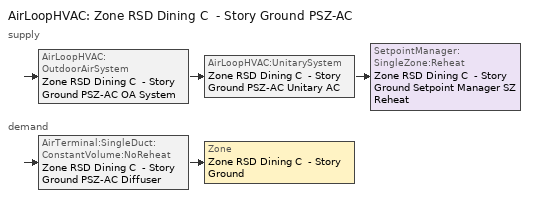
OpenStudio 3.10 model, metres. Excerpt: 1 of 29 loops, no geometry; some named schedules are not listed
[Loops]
AirLoopHVAC 'Zone RSD Dining C  - Story Ground PSZ-AC'
 supply: AirLoopHVAC:OutdoorAirSystem 'Zone RSD Dining C  - Story Ground PSZ-AC OA System' > AirLoopHVAC:UnitarySystem 'Zone RSD Dining C  - Story Ground PSZ-AC Unitary AC' > SetpointManager:SingleZone:Reheat 'Zone RSD Dining C  - Story Ground Setpoint Manager SZ Reheat'
 demand: AirTerminal:SingleDuct:ConstantVolume:NoReheat 'Zone RSD Dining C  - Story Ground PSZ-AC Diffuser' > Zone 'Zone RSD Dining C  - Story Ground'
[Sizing:Zone]
Zone RSD Dining C  - Story Ground: Zone Cooling Design Supply Air Temperature Input Method=SupplyAirTemperature; Zone Cooling Design Supply Air Temperature {C}=12.7778; Zone Cooling Design Supply Air Temperature Difference {deltaC}=11.11; Zone Heating Design Supply Air Temperature Input Method=SupplyAirTemperature; Zone Heating Design Supply Air Temperature {C}=50; Zone Heating Design Supply Air Temperature Difference {deltaC}=11.11; Zone Cooling Design Supply Air Humidity Ratio {kg-H2O/kg-air}=0.0085; Zone Heating Design Supply Air Humidity Ratio {kg-H2O/kg-air}=0.008; Cooling Design Air Flow Method=DesignDay; Heating Design Air Flow Method=DesignDay; Account for Dedicated Outdoor Air System=No; Dedicated Outdoor Air System Control Strategy=NeutralSupplyAir; Dedicated Outdoor Air Low Setpoint Temperature for Design {C}=autosize; Dedicated Outdoor Air High Setpoint Temperature for Design {C}=autosize; Zone Load Sizing Method=Sensible Load Only No Latent Load; Zone Latent Cooling Design Supply Air Humidity Ratio Input Method=HumidityRatioDifference; Zone Cooling Design Supply Air Humidity Ratio Difference {kgWater/kgDryAir}=0.005; Zone Latent Heating Design Supply Air Humidity Ratio Input Method=HumidityRatioDifference; Zone Humidification Design Supply Air Humidity Ratio Difference {kgWater/kgDryAir}=0.005; Sizing Option=Coincident
[Zone equipment]
Zone RSD Dining C  - Story Ground: Zone RSD Dining C  - Story Ground PSZ-AC Diffuser
[AirLoopHVAC]
Zone RSD Dining C  - Story Ground PSZ-AC: Availability Schedule=Always On Discrete; Design Supply Air Flow Rate {m3/s}=0.178302; Design Return Air Flow Fraction of Supply Air Flow=1
[Sizing:System]
Zone RSD Dining C  - Story Ground PSZ-AC: Type of Load to Size On=Sensible; Design Outdoor Air Flow Rate {m3/s}=0.178302; Central Heating Maximum System Air Flow Ratio=1; Preheat Design Temperature {C}=7.22222; Preheat Design Humidity Ratio {kg-H2O/kg-Air}=0.008; Precool Design Temperature {C}=12.7778; Precool Design Humidity Ratio {kg-H2O/kg-Air}=0.008; Central Cooling Design Supply Air Temperature {C}=12.7778; Central Heating Design Supply Air Temperature {C}=50; Sizing Option=Coincident; 100% Outdoor Air in Cooling=No; 100% Outdoor Air in Heating=No; Central Cooling Design Supply Air Humidity Ratio {kg-H2O/kg-Air}=0.0085; Central Heating Design Supply Air Humidity Ratio {kg-H2O/kg-Air}=0.008; Cooling Design Air Flow Method=DesignDay; Heating Design Air Flow Method=DesignDay; System Outdoor Air Method=ZoneSum; Zone Maximum Outdoor Air Fraction=1; Cooling Supply Air Flow Rate Per Floor Area {m3/s-m2}=0.00996765; Cooling Fraction of Autosized Cooling Supply Air Flow Rate=1; Cooling Supply Air Flow Rate Per Unit Cooling Capacity {m3/s-W}=3.94755e-05; Heating Supply Air Flow Rate Per Floor Area {m3/s-m2}=0.00996765; Heating Fraction of Autosized Heating Supply Air Flow Rate=1; Heating Fraction of Autosized Cooling Supply Air Flow Rate=1; Heating Supply Air Flow Rate Per Unit Heating Capacity {m3/s-W}=3.15882e-05; Cooling Design Capacity Method=CoolingDesignCapacity; Cooling Design Capacity {W}=2864.1; Cooling Design Capacity Per Floor Area {W/m2}=234.7; Fraction of Autosized Cooling Design Capacity=1; Heating Design Capacity Method=HeatingDesignCapacity; Heating Design Capacity {W}=3355.96; Heating Design Capacity Per Floor Area {W/m2}=157; Fraction of Autosized Heating Design Capacity=1; Central Cooling Capacity Control Method=OnOff; Occupant Diversity=1
[SetpointManager:SingleZone:Reheat]
Zone RSD Dining C  - Story Ground Setpoint Manager SZ Reheat: Minimum Supply Air Temperature {C}=12.7778; Maximum Supply Air Temperature {C}=50; Control Zone=Zone RSD Dining C  - Story Ground; Setpoint Node or NodeList=Zone RSD Dining C  - Story Ground PSZ-AC Supply Outlet Node
[Coil:Heating:Gas]
Zone RSD Dining C  - Story Ground PSZ-AC Gas Htg Coil: Availability Schedule=Always On Discrete; Gas Burner Efficiency=0.8; Nominal Capacity {W}=7789.25; On Cycle Parasitic Electric Load {W}=0; Off Cycle Parasitic Gas Load {W}=0
[Coil:Heating:Electric]
Zone RSD Dining C  - Story Ground PSZ-AC No Heat: Availability Schedule=Always Off Discrete; Efficiency=1; Nominal Capacity {W}=0
[Coil:Cooling:DX:SingleSpeed]
Zone RSD Dining C  - Story Ground PSZ-AC 1spd DX AC Clg Coil 12kBtu/hr 9.7SEER 10kBtu/hr 13.0SEER: Availability Schedule=Always On Discrete; Rated Total Cooling Capacity {W}=3351.17; Rated Sensible Heat Ratio=0.800811; Rated COP {W/W}=3.91157; Rated Air Flow Rate {m3/s}=0.178302; Rated Evaporator Fan Power Per Volume Flow Rate 2017 {W/(m3/s)}=773.3; Rated Evaporator Fan Power Per Volume Flow Rate 2023 {W/(m3/s)}=934.4; Total Cooling Capacity Function of Temperature Curve=SpltAC1Sp_ClCap_fT; Total Cooling Capacity Function of Flow Fraction Curve=DXCOOL-NECB2011-REF-CAPFFLOW; Energy Input Ratio Function of Temperature Curve=SpltAC1Sp_EIR_fT; Energy Input Ratio Function of Flow Fraction Curve=DXCOOL-NECB2011-REF-COOLEIRFFLOW; Part Load Fraction Correlation Curve=DXCOOL-NECB2011-REF-COOLPLFFPLR; Minimum Outdoor Dry-Bulb Temperature for Compressor Operation {C}=-25; Nominal Time for Condensate Removal to Begin {s}=0; Ratio of Initial Moisture Evaporation Rate and Steady State Latent Capacity=0; Maximum Cycling Rate {cycles/hr}=0; Latent Capacity Time Constant {s}=0; Condenser Type=AirCooled; Evaporative Condenser Effectiveness=0.9; Evaporative Condenser Air Flow Rate {m3/s}=autosize; Evaporative Condenser Pump Rated Power Consumption {W}=autosize; Crankcase Heater Capacity {W}=0; Maximum Outdoor Dry-Bulb Temperature for Crankcase Heater Operation {C}=10; Basin Heater Capacity {W/K}=0; Basin Heater Setpoint Temperature {C}=2
[Fan:OnOff]
Zone RSD Dining C  - Story Ground PSZ-AC Fan: Availability Schedule=Always On Discrete; Fan Total Efficiency=0.546; Pressure Rise {Pa}=622.722; Maximum Flow Rate {m3/s}=0.178302; Motor Efficiency=0.84; Motor In Airstream Fraction=1; Fan Power Ratio Function of Speed Ratio Curve=Fan On Off Power Curve 2; Fan Efficiency Ratio Function of Speed Ratio Curve=Fan On Off Efficiency Curve 2
[AirLoopHVAC:UnitarySystem]
Zone RSD Dining C  - Story Ground PSZ-AC Unitary AC: Control Type=Load; Controlling Zone or Thermostat Location=Zone RSD Dining C  - Story Ground; Dehumidification Control Type=None; Availability Schedule=Outage Availability Schedule; Supply Fan=Zone RSD Dining C  - Story Ground PSZ-AC Fan; Fan Placement=DrawThrough; Supply Air Fan Operating Mode Schedule=Always On Discrete; Heating Coil=Zone RSD Dining C  - Story Ground PSZ-AC Gas Htg Coil; DX Heating Coil Sizing Ratio=1; Cooling Coil=Zone RSD Dining C  - Story Ground PSZ-AC 1spd DX AC Clg Coil 12kBtu/hr 9.7SEER 10kBtu/hr 13.0SEER; Use DOAS DX Cooling Coil=No; DOAS DX Cooling Coil Leaving Minimum Air Temperature {C}=2; Latent Load Control=SensibleOnlyLoadControl; Supplemental Heating Coil=Zone RSD Dining C  - Story Ground PSZ-AC No Heat; Supply Air Flow Rate Method During Cooling Operation=SupplyAirFlowRate; Supply Air Flow Rate During Cooling Operation {m3/s}=0.178302; Supply Air Flow Rate Method During Heating Operation=SupplyAirFlowRate; Supply Air Flow Rate During Heating Operation {m3/s}=0.178302; Supply Air Flow Rate Method When No Cooling or Heating is Required=None; No Load Supply Air Flow Rate Control Set To Low Speed=Yes; Maximum Supply Air Temperature {C}=50; Maximum Outdoor Dry-Bulb Temperature for Supplemental Heater Operation {C}=21; Ancilliary On-Cycle Electric Power {W}=0; Ancilliary Off-Cycle Electric Power {W}=0
[Controller:OutdoorAir]
Zone RSD Dining C  - Story Ground PSZ-AC OA System Controller: Minimum Outdoor Air Flow Rate {m3/s}=0.0558445; Maximum Outdoor Air Flow Rate {m3/s}=0.178302; Economizer Control Type=NoEconomizer; Economizer Control Action Type=ModulateFlow; Economizer Maximum Limit Dry-Bulb Temperature {C}=28; Economizer Maximum Limit Enthalpy {J/kg}=64000; Lockout Type=LockoutWithCompressor; Minimum Limit Type=FixedMinimum; Minimum Outdoor Air Schedule=Zone RSD Dining C  - Story Ground PSZ-AC_night_ventcycle_schedule; Controller Mechanical Ventilation=Controller Mechanical Ventilation 3; High Humidity Control=No; High Humidity Outdoor Air Flow Ratio=1; Control High Indoor Humidity Based on Outdoor Humidity Ratio=Yes; Heat Recovery Bypass Control Type=BypassWhenWithinEconomizerLimits; Economizer Operation Staging=InterlockedWithMechanicalCooling
[Controller:MechanicalVentilation]
Controller Mechanical Ventilation 3: Availability Schedule=Always On Discrete
[AirLoopHVAC:OutdoorAirSystem]
Zone RSD Dining C  - Story Ground PSZ-AC OA System: Controller=Zone RSD Dining C  - Story Ground PSZ-AC OA System Controller
[AirTerminal:SingleDuct:ConstantVolume:NoReheat]
Zone RSD Dining C  - Story Ground PSZ-AC Diffuser: Availability Schedule=Always On Discrete; Maximum Air Flow Rate {m3/s}=0.178302
[Schedule:Constant]
Name | Value
Always On Discrete; Zone RSD Dining C  - Story Ground PSZ-AC_night_ventcycle_schedule | 1
Always Off Discrete | 0
[Curve:Exponent]
Fan On Off Power Curve 2: Coefficient1 Constant=1; Coefficient2 Constant=0; Coefficient3 Constant=0; Minimum Value of x=0; Maximum Value of x=1
[Curve:Cubic] Maximum Value of x=1
Name | Coefficient1 Constant | Coefficient2 x | Coefficient3 x**2 | Coefficient4 x**3 | Minimum Value of x
Fan On Off Efficiency Curve 2 | 1 | 0 | 0 | 0 | 0
DXCOOL-NECB2011-REF-COOLPLFFPLR | 0.0277 | 4.9151 | -8.184 | 4.2702 | 0.7
[Curve:Biquadratic] Minimum Value of x=7.22222; Maximum Value of x=29.44444; Minimum Value of y=-23.333; Maximum Value of y=46.11111
Name | Coefficient1 Constant | Coefficient2 x | Coefficient3 x**2 | Coefficient4 y | Coefficient5 y**2 | Coefficient6 x*y
SpltAC1Sp_ClCap_fT | 0.67916 | 0.016938 | 0.00069336 | 0.0045576 | -8.42e-05 | -0.00047628
SpltAC1Sp_EIR_fT | 0.739046 | -0.00778968 | 0.000128304 | -0.00027 | 0.0006642 | -0.000648
[Curve:Quadratic] Coefficient1 Constant=1; Coefficient2 x=0; Coefficient3 x**2=0; Minimum Value of x=0; Maximum Value of x=1
DXCOOL-NECB2011-REF-CAPFFLOW; DXCOOL-NECB2011-REF-COOLEIRFFLOW
